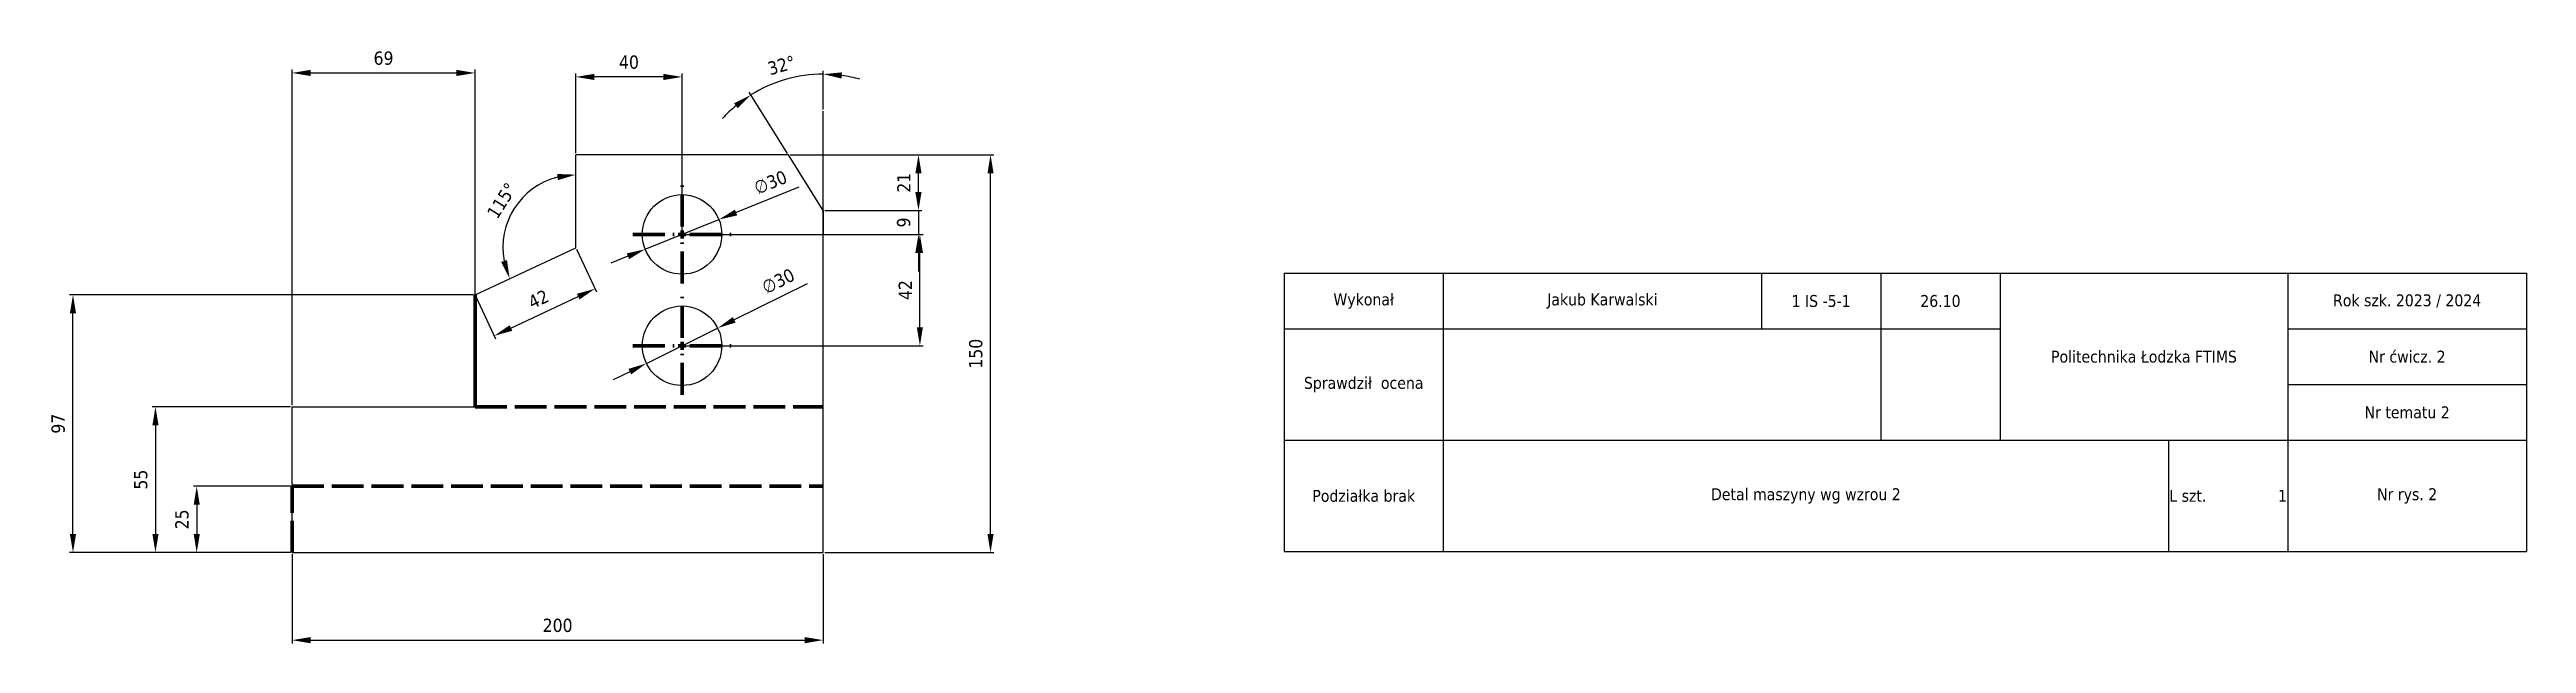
# Model space of a CAD drawing. Header units: millimetres. Extents: x 9 to 943, y 66 to 290.
import ezdxf

# ---------------------------------------------------------------- set-up
doc = ezdxf.new("R2010")
doc.units = ezdxf.units.MM
doc.linetypes.add('ACAD_ISO02W100', pattern=[15, 12, -3])
doc.linetypes.add('ACAD_ISO08W100', pattern=[36, 24, -3, 6, -3])
doc.layers.add('czerwona', color=10, linetype='ACAD_ISO08W100')
doc.layers.add('niebieska', color=170, linetype='Continuous')
doc.styles.get("Standard").update_dxf_attribs({"font": 'tahoma.ttf'})
doc.dimstyles.new('Opisowy', dxfattribs={"dimscale": 0, "dimtxt": 5, "dimasz": 7, "dimexe": 1.25, "dimexo": 0.625, "dimgap": 3, "dimtad": 1, "dimtxsty": 'Standard', "dimcen": 2.5, "dimadec": 0, "dimazin": 0, "dimtfac": 1, "dimtmove": 0, "dimatfit": 3, "dimfxl": 1, "dimarcsym": 0})

# ---------------------------------------------------------------- blocks, each defined once
blk = doc.blocks.new('*D1')
at = {"layer": 'Defpoints', "color": 0, "lineweight": 100, "transparency": 16777216}
for p in [(100, 155), (48.5, 100), (100, 100)]:
    blk.add_point(p, dxfattribs=at)
at = {"layer": 'niebieska', "color": 0, "lineweight": -2, "transparency": 16777216}
for p, q in [((99.38, 155), (47.25, 155)), ((48.5, 148), (48.5, 107)), ((99.38, 100), (47.25, 100))]:
    blk.add_line(p, q, dxfattribs=at)
at = {"layer": 'niebieska', "color": 0, "lineweight": 100, "transparency": 16777216}
for points in [[(47.33, 148), (49.66, 148), (48.5, 155)], [(47.33, 107), (49.66, 107), (48.5, 100)]]:
    blk.add_solid(points, dxfattribs=at)
at = {"layer": 'niebieska', "color": 0, "transparency": 16777216, "insert": (42.95, 127.5), "char_height": 5, "attachment_point": 5, "rotation": 90}
blk.add_mtext('55', dxfattribs=at)
blk = doc.blocks.new('*D2')
at = {"layer": 'Defpoints', "color": 0, "lineweight": 100, "transparency": 16777216}
for p in [(100, 125), (64.05, 100), (100, 100)]:
    blk.add_point(p, dxfattribs=at)
at = {"layer": 'niebieska', "color": 0, "lineweight": -2, "transparency": 16777216}
for p, q in [((99.38, 125), (62.8, 125)), ((64.05, 118), (64.05, 107)), ((99.38, 100), (62.8, 100))]:
    blk.add_line(p, q, dxfattribs=at)
at = {"layer": 'niebieska', "color": 0, "lineweight": 100, "transparency": 16777216}
for points in [[(62.89, 118), (65.22, 118), (64.05, 125)], [(62.89, 107), (65.22, 107), (64.05, 100)]]:
    blk.add_solid(points, dxfattribs=at)
at = {"layer": 'niebieska', "color": 0, "transparency": 16777216, "insert": (58.5, 112.5), "char_height": 5, "attachment_point": 5, "rotation": 90}
blk.add_mtext('25', dxfattribs=at)
blk = doc.blocks.new('*D3')
at = {"layer": 'Defpoints', "color": 0, "lineweight": 100, "transparency": 16777216}
for p in [(17.38, 197.2), (169, 197.2), (100, 100)]:
    blk.add_point(p, dxfattribs=at)
at = {"layer": 'niebieska', "color": 0, "lineweight": -2, "transparency": 16777216}
for p, q in [((168.38, 197.2), (16.13, 197.2)), ((17.38, 107), (17.38, 190.2)), ((99.38, 100), (16.13, 100))]:
    blk.add_line(p, q, dxfattribs=at)
at = {"layer": 'niebieska', "color": 0, "lineweight": 100, "transparency": 16777216}
for points in [[(16.21, 190.2), (18.55, 190.2), (17.38, 197.2)], [(16.21, 107), (18.55, 107), (17.38, 100)]]:
    blk.add_solid(points, dxfattribs=at)
at = {"layer": 'niebieska', "color": 0, "transparency": 16777216, "insert": (11.83, 148.6), "char_height": 5, "attachment_point": 5, "rotation": 90}
blk.add_mtext('97', dxfattribs=at)
blk = doc.blocks.new('*D4')
at = {"layer": 'Defpoints', "color": 0, "lineweight": 100, "transparency": 16777216}
for p in [(100, 100), (300.3, 100), (300.3, 66.94)]:
    blk.add_point(p, dxfattribs=at)
at = {"layer": 'niebieska', "color": 0, "lineweight": -2, "transparency": 16777216}
for p, q in [((100, 99.38), (100, 65.69)), ((300.3, 99.38), (300.3, 65.69)), ((107, 66.94), (293.3, 66.94))]:
    blk.add_line(p, q, dxfattribs=at)
at = {"layer": 'niebieska', "color": 0, "lineweight": 100, "transparency": 16777216}
for points in [[(107, 68.11), (107, 65.77), (100, 66.94)], [(293.3, 68.11), (293.3, 65.77), (300.3, 66.94)]]:
    blk.add_solid(points, dxfattribs=at)
at = {"layer": 'niebieska', "color": 0, "transparency": 16777216, "insert": (200.15, 72.49), "char_height": 5, "attachment_point": 5}
blk.add_mtext('200', dxfattribs=at)
blk = doc.blocks.new('*D5')
at = {"layer": 'Defpoints', "color": 0, "lineweight": 100, "transparency": 16777216}
for p in [(287.18, 250), (363.41, 250), (300.3, 100)]:
    blk.add_point(p, dxfattribs=at)
at = {"layer": 'niebieska', "color": 0, "lineweight": -2, "transparency": 16777216}
for p, q in [((287.8, 250), (364.66, 250)), ((363.41, 107), (363.41, 243)), ((300.93, 100), (364.66, 100))]:
    blk.add_line(p, q, dxfattribs=at)
at = {"layer": 'niebieska', "color": 0, "lineweight": 100, "transparency": 16777216}
for points in [[(362.25, 243), (364.58, 243), (363.41, 250)], [(362.25, 107), (364.58, 107), (363.41, 100)]]:
    blk.add_solid(points, dxfattribs=at)
at = {"layer": 'niebieska', "color": 0, "transparency": 16777216, "insert": (357.86, 175), "char_height": 5, "attachment_point": 5, "rotation": 90}
blk.add_mtext('150', dxfattribs=at)
blk = doc.blocks.new('*D6')
at = {"layer": 'Defpoints', "color": 0, "lineweight": 100, "transparency": 16777216}
for p in [(247.06, 220), (336.77, 220), (247.06, 178)]:
    blk.add_point(p, dxfattribs=at)
at = {"layer": 'niebieska', "color": 0, "lineweight": -2, "transparency": 16777216}
for p, q in [((247.69, 220), (338.02, 220)), ((336.77, 185), (336.77, 213)), ((247.69, 178), (338.02, 178))]:
    blk.add_line(p, q, dxfattribs=at)
at = {"layer": 'niebieska', "color": 0, "lineweight": 100, "transparency": 16777216}
for points in [[(335.61, 213), (337.94, 213), (336.77, 220)], [(335.61, 185), (337.94, 185), (336.77, 178)]]:
    blk.add_solid(points, dxfattribs=at)
at = {"layer": 'niebieska', "color": 0, "transparency": 16777216, "insert": (331.26, 199), "char_height": 5, "attachment_point": 5, "rotation": 90}
blk.add_mtext('42', dxfattribs=at)
blk = doc.blocks.new('*D7')
at = {"layer": 'Defpoints', "color": 0, "lineweight": 100, "transparency": 16777216}
for p in [(300.3, 229), (247.06, 220), (336.23, 220)]:
    blk.add_point(p, dxfattribs=at)
at = {"layer": 'niebieska', "color": 0, "lineweight": -2, "transparency": 16777216}
for p, q in [((336.23, 236), (336.23, 243)), ((300.93, 229), (337.48, 229)), ((336.23, 229), (336.23, 220)), ((247.69, 220), (337.48, 220)), ((336.23, 213), (336.23, 206))]:
    blk.add_line(p, q, dxfattribs=at)
at = {"layer": 'niebieska', "color": 0, "lineweight": 100, "transparency": 16777216}
for points in [[(335.06, 236), (337.4, 236), (336.23, 229)], [(335.06, 213), (337.4, 213), (336.23, 220)]]:
    blk.add_solid(points, dxfattribs=at)
at = {"layer": 'niebieska', "color": 0, "transparency": 16777216, "insert": (330.68, 224.5), "char_height": 5, "attachment_point": 5, "rotation": 90}
blk.add_mtext('9', dxfattribs=at)
blk = doc.blocks.new('*D8')
at = {"layer": 'Defpoints', "color": 0, "lineweight": 100, "transparency": 16777216}
for p in [(287.18, 250), (336.23, 250), (300.3, 229)]:
    blk.add_point(p, dxfattribs=at)
at = {"layer": 'niebieska', "color": 0, "lineweight": -2, "transparency": 16777216}
for p, q in [((287.8, 250), (337.48, 250)), ((336.23, 236), (336.23, 243)), ((300.93, 229), (337.48, 229))]:
    blk.add_line(p, q, dxfattribs=at)
at = {"layer": 'niebieska', "color": 0, "lineweight": 100, "transparency": 16777216}
for points in [[(335.06, 243), (337.4, 243), (336.23, 250)], [(335.06, 236), (337.4, 236), (336.23, 229)]]:
    blk.add_solid(points, dxfattribs=at)
at = {"layer": 'niebieska', "color": 0, "transparency": 16777216, "insert": (330.72, 239.5), "char_height": 5, "attachment_point": 5, "rotation": 90}
blk.add_mtext('21', dxfattribs=at)
blk = doc.blocks.new('*D9')
at = {"layer": 'Defpoints', "color": 0, "lineweight": 100, "transparency": 16777216}
for p in [(290.78, 279.55), (300.3, 266.45), (287.18, 250), (300.3, 229), (300.3, 229)]:
    blk.add_point(p, dxfattribs=at)
at = {"layer": 'niebieska', "color": 0, "lineweight": -2, "transparency": 16777216}
for p, q in [((300.3, 267.07), (300.3, 281.69)), ((286.85, 250.53), (272.38, 273.68))]:
    blk.add_line(p, q, dxfattribs=at)
for start, end in [(90, 122), (74.3931, 82.19655), (129.80345, 137.6069)]:
    blk.add_arc((300.3, 229), 51.44, start, end, dxfattribs=at)
at = {"layer": 'niebieska', "color": 0, "lineweight": 100, "transparency": 16777216}
for points in [[(307.2, 278.8), (307.36, 281.12), (300.3, 280.44)], [(266.69, 269.46), (268.06, 267.57), (273.04, 272.62)]]:
    blk.add_solid(points, dxfattribs=at)
at = {"layer": 'niebieska', "color": 0, "transparency": 16777216, "insert": (284.59, 283.78), "char_height": 5, "attachment_point": 5, "rotation": 16}
blk.add_mtext('32°', dxfattribs=at)
blk = doc.blocks.new('*D10')
at = {"layer": 'Defpoints', "color": 0, "lineweight": 100, "transparency": 16777216}
for p in [(207.06, 279.41), (207.06, 250), (247.06, 220)]:
    blk.add_point(p, dxfattribs=at)
at = {"layer": 'niebieska', "color": 0, "lineweight": -2, "transparency": 16777216}
for p, q in [((207.06, 250.62), (207.06, 280.66)), ((247.06, 220.62), (247.06, 280.66)), ((240.06, 279.41), (214.06, 279.41))]:
    blk.add_line(p, q, dxfattribs=at)
at = {"layer": 'niebieska', "color": 0, "lineweight": 100, "transparency": 16777216}
for points in [[(214.06, 280.57), (214.06, 278.24), (207.06, 279.41)], [(240.06, 280.57), (240.06, 278.24), (247.06, 279.41)]]:
    blk.add_solid(points, dxfattribs=at)
at = {"layer": 'niebieska', "color": 0, "transparency": 16777216, "insert": (227.06, 284.96), "char_height": 5, "attachment_point": 5}
blk.add_mtext('40', dxfattribs=at)
blk = doc.blocks.new('*D11')
at = {"layer": 'Defpoints', "color": 0, "lineweight": 100, "transparency": 16777216}
for p in [(169, 280.91), (100, 155), (169, 155)]:
    blk.add_point(p, dxfattribs=at)
at = {"layer": 'niebieska', "color": 0, "lineweight": -2, "transparency": 16777216}
for p, q in [((100, 155.62), (100, 282.16)), ((107, 280.91), (162, 280.91)), ((169, 155.62), (169, 282.16))]:
    blk.add_line(p, q, dxfattribs=at)
at = {"layer": 'niebieska', "color": 0, "lineweight": 100, "transparency": 16777216}
for points in [[(107, 282.07), (107, 279.74), (100, 280.91)], [(162, 282.07), (162, 279.74), (169, 280.91)]]:
    blk.add_solid(points, dxfattribs=at)
at = {"layer": 'niebieska', "color": 0, "transparency": 16777216, "insert": (134.5, 286.46), "char_height": 5, "attachment_point": 5}
blk.add_mtext('69', dxfattribs=at)
blk = doc.blocks.new('*D12')
at = {"layer": 'Defpoints', "color": 0, "lineweight": 100, "transparency": 16777216}
for p in [(207.06, 250), (189.96, 236.58), (207.06, 214.95), (207.06, 214.95), (169, 197.2)]:
    blk.add_point(p, dxfattribs=at)
at = {"layer": 'niebieska', "color": 0, "lineweight": -2, "transparency": 16777216}
blk.add_arc((207.06, 214.95), 27.58, 104.58237, 190.41763, dxfattribs=at)
at = {"layer": 'niebieska', "color": 0, "lineweight": 100, "transparency": 16777216}
for points in [[(199.97, 242.8), (200.27, 240.48), (207.06, 242.53)], [(181.05, 210.32), (178.83, 209.61), (182.07, 203.29)]]:
    blk.add_solid(points, dxfattribs=at)
at = {"layer": 'niebieska', "color": 0, "transparency": 16777216, "insert": (179.12, 232.75), "char_height": 5, "attachment_point": 5, "rotation": 57.5}
blk.add_mtext('115°', dxfattribs=at)
blk = doc.blocks.new('*D13')
at = {"layer": 'Defpoints', "color": 0, "lineweight": 100, "transparency": 16777216}
for p in [(260.97, 225.62), (233.16, 214.38)]:
    blk.add_point(p, dxfattribs=at)
at = {"layer": 'niebieska', "color": 0, "lineweight": -2, "transparency": 16777216}
for p, q in [((291.18, 237.84), (267.46, 228.25)), ((233.16, 214.38), (260.97, 225.62)), ((226.67, 211.75), (220.18, 209.13))]:
    blk.add_line(p, q, dxfattribs=at)
at = {"layer": 'niebieska', "color": 0, "lineweight": 100, "transparency": 16777216}
for points in [[(267.02, 229.33), (267.9, 227.16), (260.97, 225.62)], [(226.23, 212.84), (227.11, 210.67), (233.16, 214.38)]]:
    blk.add_solid(points, dxfattribs=at)
at = {"layer": 'niebieska', "color": 0, "transparency": 16777216, "insert": (280.43, 239.63), "char_height": 5, "attachment_point": 5, "rotation": 22.01204}
blk.add_mtext('∅30', dxfattribs=at)
blk = doc.blocks.new('*D14')
at = {"layer": 'Defpoints', "color": 0, "lineweight": 100, "transparency": 16777216}
for p in [(260.5, 184.67), (233.63, 171.33)]:
    blk.add_point(p, dxfattribs=at)
at = {"layer": 'niebieska', "color": 0, "lineweight": -2, "transparency": 16777216}
for p, q in [((294.2, 201.41), (266.77, 187.79)), ((233.63, 171.33), (260.5, 184.67)), ((227.36, 168.21), (221.09, 165.1))]:
    blk.add_line(p, q, dxfattribs=at)
at = {"layer": 'niebieska', "color": 0, "lineweight": 100, "transparency": 16777216}
for points in [[(266.25, 188.83), (267.29, 186.74), (260.5, 184.67)], [(226.84, 169.26), (227.88, 167.17), (233.63, 171.33)]]:
    blk.add_solid(points, dxfattribs=at)
at = {"layer": 'niebieska', "color": 0, "transparency": 16777216, "insert": (283.35, 202.38), "char_height": 5, "attachment_point": 5, "rotation": 26.40953}
blk.add_mtext('∅30', dxfattribs=at)
blk = doc.blocks.new('*D15')
at = {"layer": 'Defpoints', "color": 0, "lineweight": 100, "transparency": 16777216}
for p in [(207.06, 214.95), (169, 197.2), (214.28, 199.49)]:
    blk.add_point(p, dxfattribs=at)
at = {"layer": 'niebieska', "color": 0, "lineweight": -2, "transparency": 16777216}
for p, q in [((207.33, 214.38), (214.8, 198.35)), ((169.26, 196.63), (176.74, 180.6)), ((182.55, 184.69), (207.93, 196.53))]:
    blk.add_line(p, q, dxfattribs=at)
at = {"layer": 'niebieska', "color": 0, "lineweight": 100, "transparency": 16777216}
for points in [[(207.44, 197.59), (208.42, 195.47), (214.28, 199.49)], [(182.06, 185.75), (183.05, 183.64), (176.21, 181.74)]]:
    blk.add_solid(points, dxfattribs=at)
at = {"layer": 'niebieska', "color": 0, "transparency": 16777216, "insert": (192.91, 195.61), "char_height": 5, "attachment_point": 5, "rotation": 25}
blk.add_mtext('42', dxfattribs=at)
blk = doc.blocks.new('*U16')
at = {"layer": 'czerwona', "color": 0, "linetype": 'ACAD_ISO02W100', "lineweight": 100, "transparency": 16777216}
for p, q in [((0, 3), (0, 18.5)), ((-18.5, 0), (-3, 0)), ((3, 0), (18.5, 0)), ((0, -18.5), (0, -3))]:
    blk.add_line(p, q, dxfattribs=at)
at = {"layer": 'czerwona', "color": 0, "linetype": 'Continuous', "lineweight": 100, "transparency": 16777216}
for p, q in [((-1.5, 0), (1.5, 0)), ((0, -1.5), (0, 1.5))]:
    blk.add_line(p, q, dxfattribs=at)
blk = doc.blocks.new('*U17')
at = {"layer": 'czerwona', "color": 0, "linetype": 'ACAD_ISO02W100', "lineweight": 100, "transparency": 16777216}
for p, q in [((0, 3), (0, 18.5)), ((-18.5, 0), (-3, 0)), ((3, 0), (18.5, 0)), ((0, -18.5), (0, -3))]:
    blk.add_line(p, q, dxfattribs=at)
at = {"layer": 'czerwona', "color": 0, "linetype": 'Continuous', "lineweight": 100, "transparency": 16777216}
for p, q in [((-1.5, 0), (1.5, 0)), ((0, -1.5), (0, 1.5))]:
    blk.add_line(p, q, dxfattribs=at)
blk = doc.blocks.new('*T19')
at = {"color": 0, "linetype": 'ByBlock', "lineweight": -2, "transparency": 16777216}
for p, q in [((0, 0), (468.5, 0)), ((0, 0), (0, -105)), ((60, 0), (60, -105)), ((180, 0), (180, -21)), ((225, 0), (225, -63)), ((270, 0), (270, -63)), ((378.5, 0), (378.5, -105)), ((468.5, 0), (468.5, -105)), ((0, -21), (270, -21)), ((378.5, -21), (468.5, -21)), ((378.5, -42), (468.5, -42)), ((0, -63), (468.5, -63)), ((333.5, -63), (333.5, -105)), ((0, -105), (468.5, -105))]:
    blk.add_line(p, q, dxfattribs=at)
at = {"color": 0, "transparency": 16777216, "char_height": 4.5, "attachment_point": 5}
for s, insert, width in [('{\\fTahoma|b0|i0|c0|p34;Wykonał}', (30, -10.5), 57), ('Jakub Karwalski', (120, -10.5), 117), ('1 IS -5-1', (202.5, -10.5), 42), ('26.10', (247.5, -10.5), 42), ('Rok szk. 2023 / 2024', (423.5, -10.5), 87), ('Politechnika Łodzka FTIMS', (324.25, -31.5), 105.5), ('Nr ćwicz. 2', (423.5, -31.5), 87), ('Sprawdził  ocena', (30, -42), 57), ('Nr tematu 2', (423.5, -52.5), 87), ('Podziałka brak', (30, -84), 57), ('Detal maszyny wg wzrou 2', (196.75, -84), 270.5), ('L szt.                1', (356, -84), 42), ('Nr rys. 2', (423.5, -84), 87)]:
    blk.add_mtext(s, dxfattribs=dict(at, insert=insert, width=width))

msp = doc.modelspace()

# ---------------------------------------------------------------- linework, layer by layer
for p, q in [((207.065, 214.95), (207.065, 250)), ((300.3, 100), (300.3, 229)), ((300.3, 229), (300.3, 220)), ((169, 197.2), (207.065, 214.95)), ((169, 155), (169, 197.2)), ((169, 197.2), (169, 155)), ((100, 100), (100, 155)), ((100, 155), (169, 155)), ((100, 100), (300.3, 100))]:
    msp.add_line(p, q)
at = {"lineweight": 100}
msp.add_line((169, 197.2), (169, 155), dxfattribs=at)
at = {"linetype": 'ACAD_ISO02W100', "lineweight": 100}
for p, q in [((169, 155), (300.3, 155)), ((100, 100), (100, 125)), ((100, 125), (300.3, 125))]:
    msp.add_line(p, q, dxfattribs=at)
for centre in [(247.065, 220), (247.065, 178)]:
    msp.add_circle(centre, 15)
at = {"layer": 'Defpoints'}
for p, q in [((287.178, 250), (207.065, 250)), ((300.3, 229), (287.178, 250))]:
    msp.add_line(p, q, dxfattribs=at)
at = {"layer": 'niebieska'}
msp.add_line((300.3, 229), (300.3, 266.446), dxfattribs=at)

# ---------------------------------------------------------------- block references
msp.add_blockref('*T19', (474.137, 205.349))
at = {"layer": 'czerwona', "linetype": 'ACAD_ISO02W100', "lineweight": 100}
for name, p in [('*U16', (247.065, 220)), ('*U17', (247.065, 178))]:
    msp.add_blockref(name, p, dxfattribs=at)

# ---------------------------------------------------------------- dimensions: what is measured, and where the dimension line sits
at = {"layer": 'niebieska'}
for base, p1, p2, picture, middle in [((169, 280.908), (100, 155), (169, 155), '*D11', (134.5, 286.461)), ((207.065, 279.407), (247.065, 220), (207.065, 250), '*D10', (227.065, 284.96))]:
    dim = msp.add_linear_dim(base=base, p1=p1, p2=p2, dimstyle='Opisowy', dxfattribs=at)
    dim.commit()
    dim.dimension.update_dxf_attribs({"geometry": picture, "text_midpoint": middle})
for base, line1, line2, picture, middle in [((290.779, 279.548), ((300.3, 229), (300.3, 266.446)), ((300.3, 229), (287.178, 250)), '*D9', (284.591, 283.783)), ((189.96, 236.583), ((169, 197.2), (207.065, 214.95)), ((207.065, 214.95), (207.065, 250)), '*D12', (179.123, 232.751))]:
    dim = msp.add_angular_dim_2l(base=base, line1=line1, line2=line2, dimstyle='Opisowy', override={"dimscale": 0}, dxfattribs=at)
    dim.commit()
    dim.dimension.update_dxf_attribs({"geometry": picture, "text_midpoint": middle})
dim = msp.add_diameter_dim_2p(p1=(233.158, 214.378), p2=(260.971, 225.622), dimstyle='Opisowy', dxfattribs=at)
dim.commit()
dim.dimension.update_dxf_attribs({"geometry": '*D13', "text_midpoint": (280.433, 239.63)})
dim = msp.add_linear_dim(base=(336.231, 220), p1=(300.3, 229), p2=(247.065, 220), angle=90, dimstyle='Opisowy', dxfattribs=at)
dim.commit()
dim.dimension.update_dxf_attribs({"geometry": '*D7', "text_midpoint": (336.231, 224.5), "dimtype": 160})
for base, p1, p2, picture, middle in [((363.413, 250), (300.3, 100), (287.178, 250), '*D5', (357.86, 175)), ((336.231, 250), (300.3, 229), (287.178, 250), '*D8', (330.721, 239.5)), ((336.774, 220), (247.065, 178), (247.065, 220), '*D6', (331.264, 199)), ((48.496, 100), (100, 155), (100, 100), '*D1', (42.953, 127.5)), ((64.054, 100), (100, 125), (100, 100), '*D2', (58.501, 112.5))]:
    dim = msp.add_linear_dim(base=base, p1=p1, p2=p2, angle=90, dimstyle='Opisowy', dxfattribs=at)
    dim.commit()
    dim.dimension.update_dxf_attribs({"geometry": picture, "text_midpoint": middle})
dim = msp.add_aligned_dim(p1=(169, 197.2), p2=(207.065, 214.95), distance=-17.062, dimstyle='Opisowy', dxfattribs=at)
dim.commit()
dim.dimension.update_dxf_attribs({"geometry": '*D15', "text_midpoint": (192.914, 195.605)})
dim = msp.add_diameter_dim_2p(p1=(233.63, 171.328), p2=(260.499, 184.672), dimstyle='Opisowy', dxfattribs=at)
dim.commit()
dim.dimension.update_dxf_attribs({"geometry": '*D14', "text_midpoint": (285.882, 197.277), "dimtype": 163})
dim = msp.add_linear_dim(base=(17.38, 197.2), p1=(100, 100), p2=(169, 197.2), angle=90, text='97', dimstyle='Opisowy', dxfattribs=at)
dim.commit()
dim.dimension.update_dxf_attribs({"geometry": '*D3', "text_midpoint": (11.827, 148.6)})
dim = msp.add_linear_dim(base=(300.3, 66.938), p1=(100, 100), p2=(300.3, 100), text='200', dimstyle='Opisowy', dxfattribs=at)
dim.commit()
dim.dimension.update_dxf_attribs({"geometry": '*D4', "text_midpoint": (200.15, 72.491)})

doc.saveas('drawing.dxf')
